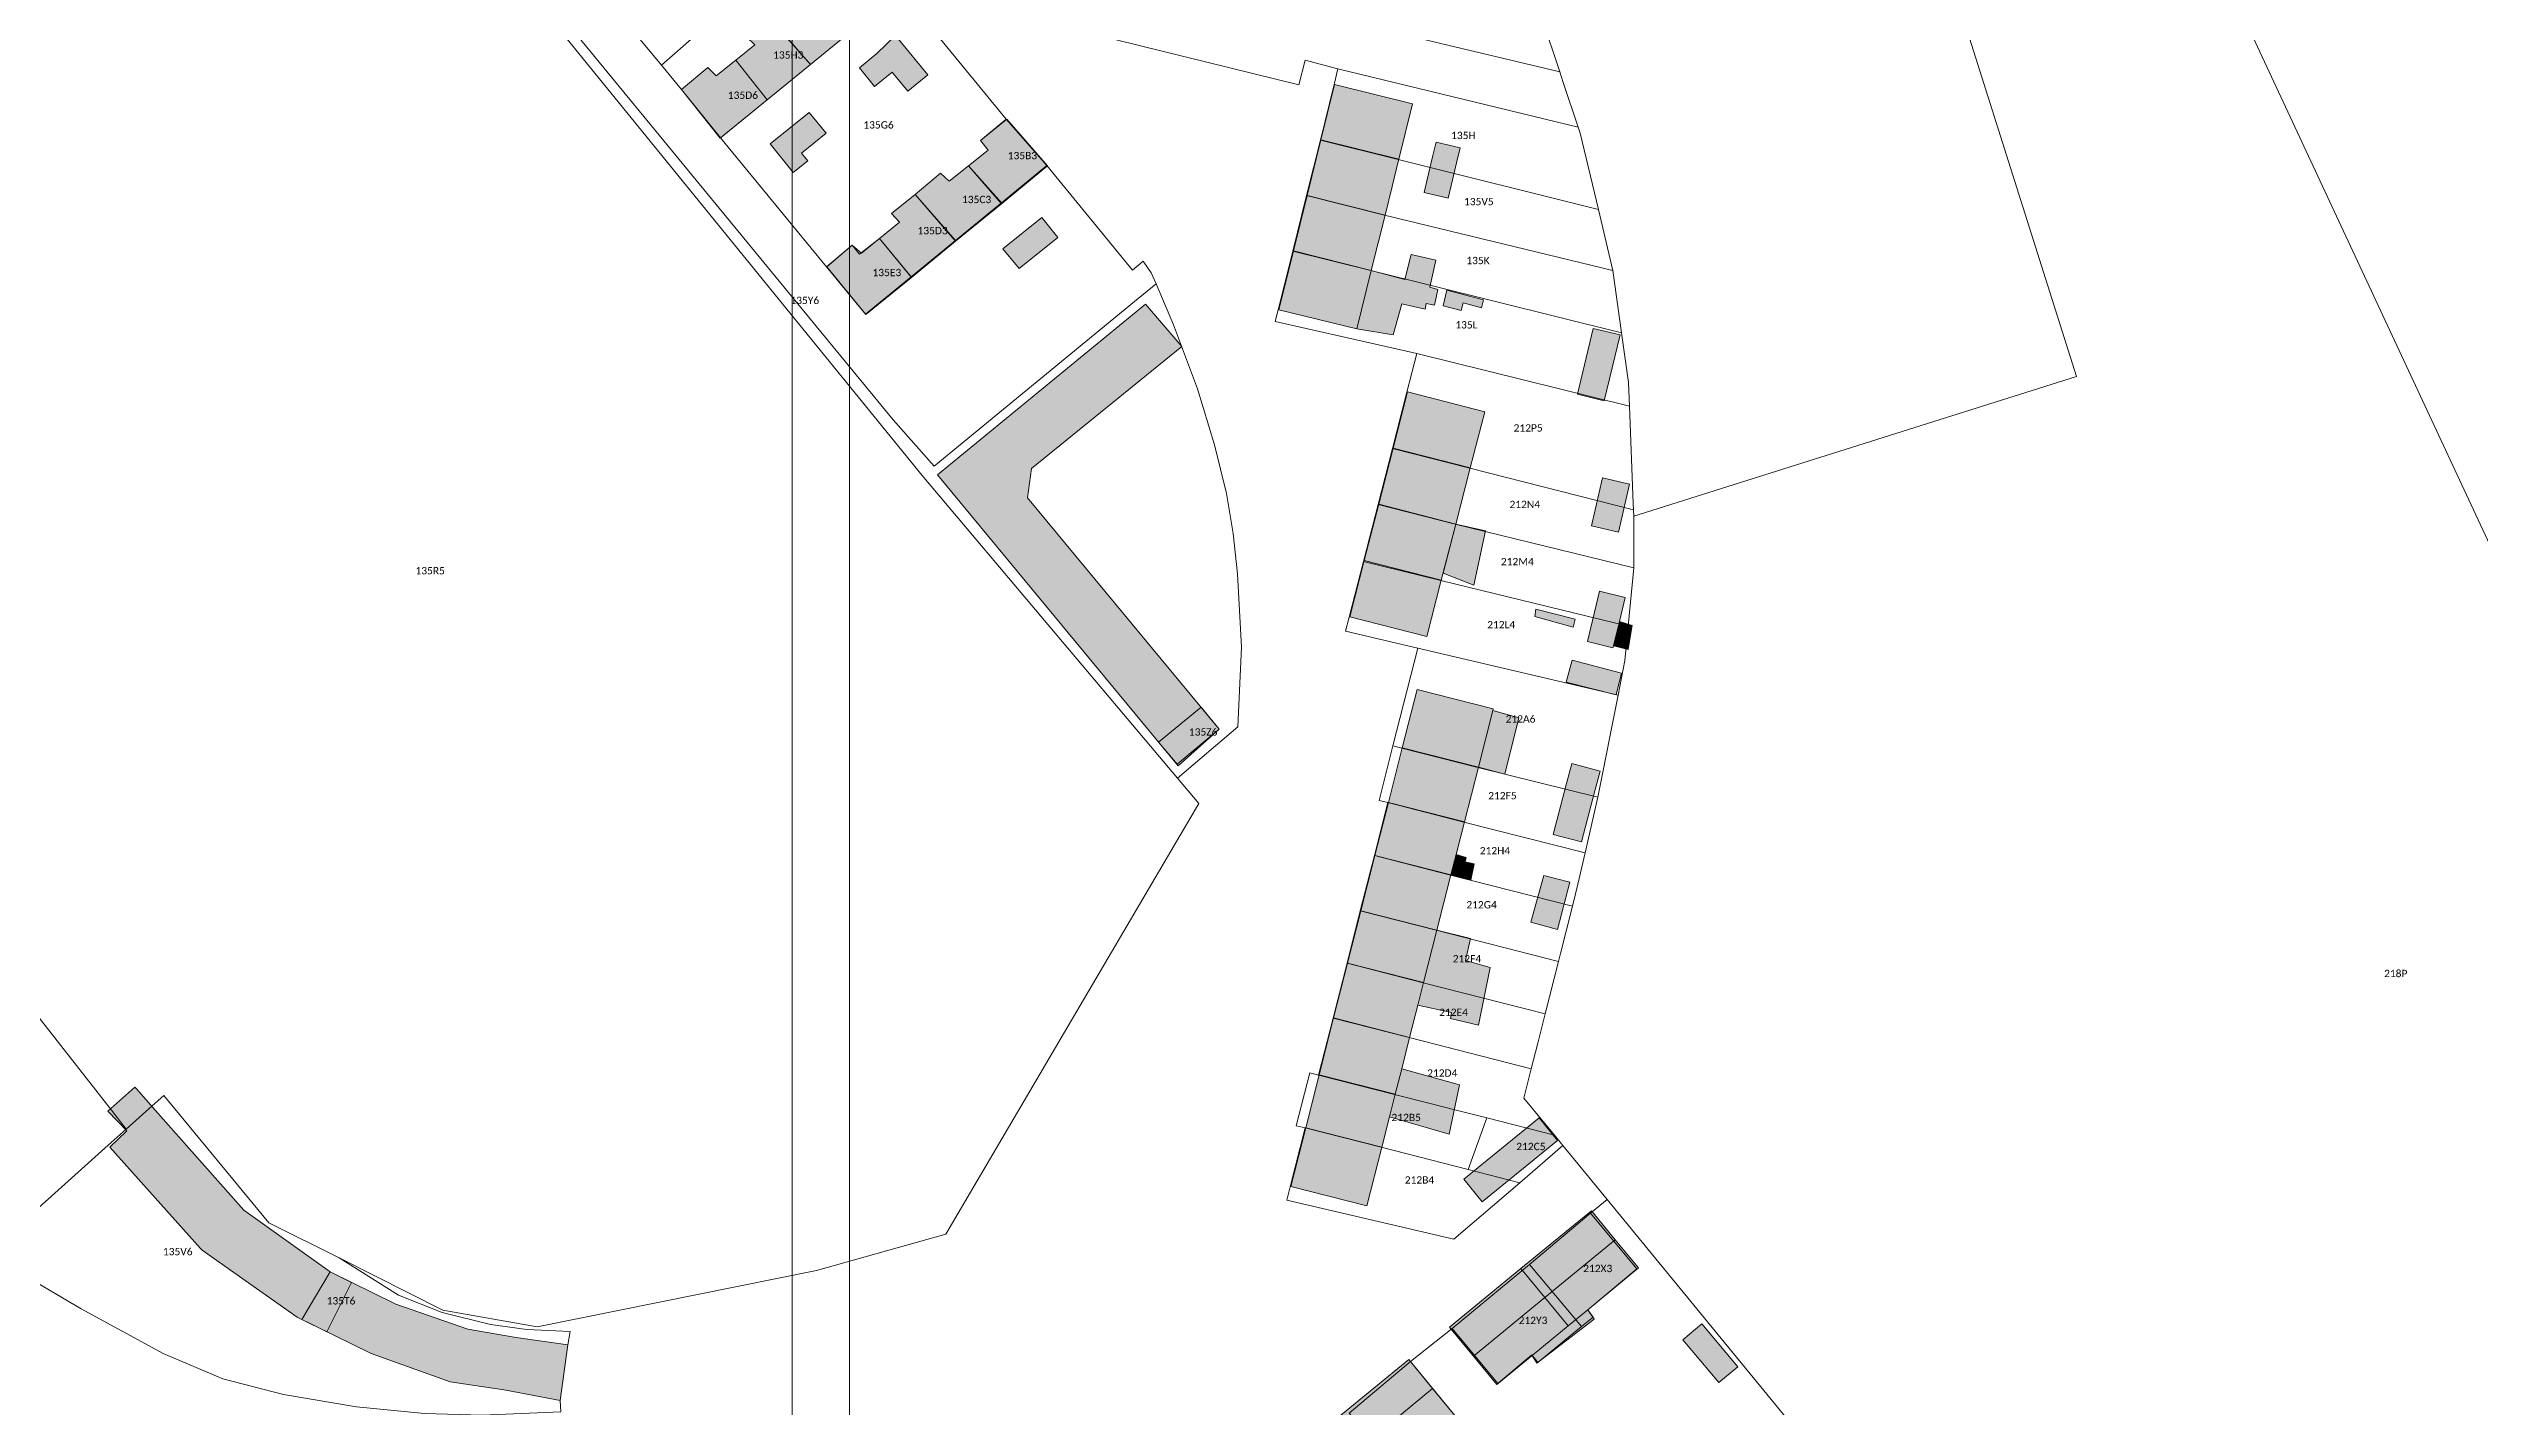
# Model space of a CAD drawing. Header units: metres. Extents: x 113120 to 240396, y 120329 to 242116.
# Drawn here: x 119902.2 to 120167.3, y 120799.1 to 120947.3 of the extents above; entities that cross this region are included whole.
import ezdxf

# ---------------------------------------------------------------- set-up
doc = ezdxf.new("R2010")
doc.units = ezdxf.units.M
doc.header["$LTSCALE"] = 3
doc.layers.get('0').update_dxf_attribs({"lineweight": 0})
for name, color, linetype, lineweight in [('Bpn_CaPa', 78, 'Continuous', 0), ('Bpn_ReBu', 4, 'Continuous', 0), ('Bpt_CaNu', 7, 'Continuous', 0), ('Hachure bâtiment', 11, 'Continuous', 0)]:
    doc.layers.add(name, color=color, linetype=linetype, lineweight=lineweight)
doc.styles.add('Legend', font='')
doc.styles.get('Legend').set_extended_font_data('Calibri')

msp = doc.modelspace()

# ---------------------------------------------------------------- hatches: boundary and pattern name
at = {"layer": 'Hachure bâtiment'}
h = msp.add_hatch(color=256, dxfattribs=at)
h.dxf.hatch_style = 1
h.paths.add_polyline_path([(119990.25, 120949.66), (119985.27, 120945.58), (119980.81, 120950.69), (119983.74, 120953.12), (119984.64, 120952.2), (119986.66, 120953.78)])
h = msp.add_hatch(color=256, dxfattribs=at)
h.dxf.hatch_style = 1
h.paths.add_polyline_path([(119985.27, 120945.58), (119980.56, 120941.72), (119977.13, 120946.06), (119979.19, 120947.72), (119978.29, 120948.6), (119980.81, 120950.69)])
h = msp.add_hatch(color=256, dxfattribs=at)
h.dxf.hatch_style = 1
h.paths.add_polyline_path([(119992.53, 120946.76), (119994.56, 120948.74), (119996.37, 120946.51), (119996.55, 120946.29), (119996.68, 120946.13), (119998.06, 120944.44), (119995.88, 120942.66), (119995.03, 120943.7), (119994.33, 120944.55), (119994.19, 120944.73), (119992.27, 120943.16), (119990.61, 120945.2)])
h = msp.add_hatch(color=256, dxfattribs=at)
h.dxf.hatch_style = 1
h.paths.add_polyline_path([(119980.56, 120941.72), (119975.42, 120937.52), (119971.22, 120942.83), (119974.07, 120945.23), (119974.97, 120944.32), (119977.13, 120946.06)])
h = msp.add_hatch(color=256, dxfattribs=at)
h.dxf.hatch_style = 1
h.paths.add_polyline_path([(120050.95, 120941.28), (120049.45, 120935.22), (120040.95, 120937.34), (120042.45, 120943.4)])
h = msp.add_hatch(color=256, dxfattribs=at)
h.dxf.hatch_style = 1
h.paths.add_polyline_path([(119986.97, 120938.07), (119984.29, 120935.9), (119984.97, 120935.07), (119983.4, 120933.8), (119980.89, 120936.92), (119982.92, 120938.56), (119985.12, 120940.33)])
h = msp.add_hatch(color=256, dxfattribs=at)
h.dxf.hatch_style = 1
h.paths.add_polyline_path([(120011.12, 120934.5), (120006.1, 120930.38), (120002.51, 120934.51), (120004.67, 120936.22), (120003.82, 120937.28), (120006.69, 120939.6)])
h = msp.add_hatch(color=256, dxfattribs=at)
h.dxf.hatch_style = 1
h.paths.add_polyline_path([(120049.45, 120935.22), (120049.39, 120934.97), (120048.72, 120932.25), (120047.95, 120929.12), (120039.45, 120931.28), (120040.95, 120937.34)])
h = msp.add_hatch(color=256, dxfattribs=at)
h.dxf.hatch_style = 1
h.paths.add_polyline_path([(120056.13, 120936.49), (120055.78, 120934.97), (120054.85, 120930.98), (120052.23, 120931.59), (120053.1, 120935.36), (120053.16, 120935.62), (120053.17, 120935.65), (120053.51, 120937.1)])
h = msp.add_hatch(color=256, dxfattribs=at)
h.dxf.hatch_style = 1
h.paths.add_polyline_path([(120006.1, 120930.38), (120001.11, 120926.3), (119996.68, 120931.4), (119999.47, 120933.7), (120000.39, 120932.82), (120002.51, 120934.51)])
h = msp.add_hatch(color=256, dxfattribs=at)
h.dxf.hatch_style = 1
h.paths.add_polyline_path([(120001.11, 120926.3), (119996.28, 120922.33), (119992.82, 120926.59), (119995, 120928.37), (119994.12, 120929.3), (119996.68, 120931.4)])
h = msp.add_hatch(color=256, dxfattribs=at)
h.dxf.hatch_style = 1
h.paths.add_polyline_path([(120047.95, 120929.12), (120046.45, 120923.07), (120037.95, 120925.23), (120039.45, 120931.28)])
h = msp.add_hatch(color=256, dxfattribs=at)
h.dxf.hatch_style = 1
h.paths.add_polyline_path([(120012.27, 120926.68), (120008.02, 120923.3), (120006.27, 120925.47), (120010.52, 120928.87)])
h = msp.add_hatch(color=256, dxfattribs=at)
h.dxf.hatch_style = 1
h.paths.add_polyline_path([(119996.28, 120922.33), (119991.32, 120918.27), (119987.07, 120923.5), (119989.84, 120925.87), (119990.84, 120924.98), (119992.82, 120926.59)])
h = msp.add_hatch(color=256, dxfattribs=at)
h.dxf.hatch_style = 1
h.paths.add_polyline_path([(120046.45, 120923.07), (120044.88, 120916.73), (120036.35, 120918.8), (120037.95, 120925.23)])
h = msp.add_hatch(color=256, dxfattribs=at)
h.dxf.hatch_style = 1
h.paths.add_polyline_path([(120053.5, 120924.23), (120052.82, 120921.28), (120053.7, 120921.03), (120053.34, 120919.32), (120052.45, 120919.48), (120052.34, 120918.88), (120049.79, 120919.45), (120048.82, 120916.05), (120044.88, 120916.73), (120046.45, 120923.07), (120050.1, 120922.12), (120050.79, 120924.83)])
h = msp.add_hatch(color=256, dxfattribs=at)
h.dxf.hatch_style = 1
h.paths.add_polyline_path([(120058.67, 120919.88), (120058.45, 120919.03), (120056.45, 120919.55), (120056.25, 120918.72), (120054.27, 120919.23), (120054.7, 120920.93)])
h = msp.add_hatch(color=256, dxfattribs=at)
h.dxf.hatch_style = 1
h.paths.add_polyline_path([(120025.79, 120914.78), (120009.37, 120901.48), (120008.94, 120898.28), (120029.87, 120873.03), (120025.37, 120869.03), (119999.14, 120900.78), (120021.82, 120919.42)])
h = msp.add_hatch(color=256, dxfattribs=at)
h.dxf.hatch_style = 1
h.paths.add_polyline_path([(120073.59, 120916.05), (120071.85, 120908.88), (120068.94, 120909.6), (120070.65, 120916.77)])
h = msp.add_hatch(color=256, dxfattribs=at)
h.dxf.hatch_style = 1
h.paths.add_polyline_path([(120058.82, 120907.68), (120057.24, 120901.55), (120048.83, 120903.7), (120050.4, 120909.83)])
h = msp.add_hatch(color=256, dxfattribs=at)
h.dxf.hatch_style = 1
h.paths.add_polyline_path([(120057.24, 120901.55), (120055.65, 120895.39), (120047.26, 120897.57), (120048.83, 120903.7)])
h = msp.add_hatch(color=256, dxfattribs=at)
h.dxf.hatch_style = 1
h.paths.add_polyline_path([(120074.62, 120899.77), (120073.42, 120894.52), (120070.45, 120895.22), (120071.67, 120900.45)])
h = msp.add_hatch(color=256, dxfattribs=at)
h.dxf.hatch_style = 1
h.paths.add_polyline_path([(120055.65, 120895.39), (120054.08, 120889.29), (120045.68, 120891.44), (120047.26, 120897.57)])
h = msp.add_hatch(color=256, dxfattribs=at)
h.dxf.hatch_style = 1
h.paths.add_polyline_path([(120055.65, 120895.39), (120058.9, 120894.68), (120057.62, 120888.73), (120054.28, 120890.04)])
h = msp.add_hatch(color=256, dxfattribs=at)
h.dxf.hatch_style = 1
h.paths.add_polyline_path([(120054.08, 120889.29), (120052.5, 120883.15), (120044.1, 120885.28), (120045.68, 120891.44)])
h = msp.add_hatch(color=256, dxfattribs=at)
h.dxf.hatch_style = 1
h.paths.add_polyline_path([(120074.15, 120887.4), (120073.51, 120884.8), (120072.85, 120882.12), (120072.8, 120881.92), (120070.02, 120882.6), (120071.35, 120888.08)])
h = msp.add_hatch(color=256, dxfattribs=at)
h.dxf.hatch_style = 1
h.paths.add_polyline_path([(120068.7, 120885.05), (120068.47, 120884.17), (120064.27, 120885.33), (120064.39, 120886.12)])
h = msp.add_hatch(color=256, dxfattribs=at)
h.dxf.hatch_style = 1
h.paths.add_polyline_path([(120074.9, 120884.35), (120074.47, 120881.72), (120072.85, 120882.12), (120073.51, 120884.8)])
h = msp.add_hatch(color=256, dxfattribs=at)
h.dxf.hatch_style = 1
h.paths.add_polyline_path([(120073.75, 120879.15), (120073.14, 120876.77), (120067.7, 120878.17), (120068.34, 120880.57)])
h = msp.add_hatch(color=256, dxfattribs=at)
h.dxf.hatch_style = 1
h.paths.add_polyline_path([(120059.75, 120875.25), (120059.71, 120875.08), (120058.13, 120868.87), (120049.83, 120870.98), (120051.45, 120877.37)])
h = msp.add_hatch(color=256, dxfattribs=at)
h.dxf.hatch_style = 1
h.paths.add_polyline_path([(120062.55, 120874.28), (120061.02, 120868.12), (120058.13, 120868.87), (120059.71, 120875.08)])
h = msp.add_hatch(color=256, dxfattribs=at)
h.dxf.hatch_style = 1
h.paths.add_polyline_path([(120058.13, 120868.87), (120056.62, 120862.92), (120048.32, 120865.04), (120049.83, 120870.98)])
h = msp.add_hatch(color=256, dxfattribs=at)
h.dxf.hatch_style = 1
h.paths.add_polyline_path([(120068.28, 120869.12), (120068.32, 120869.27), (120071.41, 120868.46), (120070.84, 120866.29), (120069.39, 120860.75), (120066.3, 120861.55), (120067.75, 120867.09), (120068.18, 120868.74)])
h = msp.add_hatch(color=256, dxfattribs=at)
h.dxf.hatch_style = 1
h.paths.add_polyline_path([(120056.62, 120862.92), (120055.71, 120859.37), (120055.14, 120857.14), (120046.85, 120859.25), (120048.32, 120865.04)])
h = msp.add_hatch(color=256, dxfattribs=at)
h.dxf.hatch_style = 1
h.paths.add_polyline_path([(120055.14, 120857.14), (120053.61, 120851.1), (120045.32, 120853.22), (120046.85, 120859.25)])
h = msp.add_hatch(color=256, dxfattribs=at)
h.dxf.hatch_style = 1
h.paths.add_polyline_path([(120056.79, 120859.03), (120056.7, 120858.57), (120057.67, 120858.35), (120057.3, 120856.55), (120055.14, 120857.14), (120055.71, 120859.37)])
h = msp.add_hatch(color=256, dxfattribs=at)
h.dxf.hatch_style = 1
h.paths.add_polyline_path([(120068.1, 120856.32), (120066.74, 120851.17), (120063.85, 120851.97), (120065.25, 120857.08)])
h = msp.add_hatch(color=256, dxfattribs=at)
h.dxf.hatch_style = 1
h.paths.add_polyline_path([(120053.61, 120851.1), (120052.15, 120845.38), (120043.86, 120847.5), (120045.32, 120853.22)])
h = msp.add_hatch(color=256, dxfattribs=at)
h.dxf.hatch_style = 1
h.paths.add_polyline_path([(120057.25, 120850.2), (120056.74, 120847.77), (120059.42, 120847.03), (120058.15, 120840.72), (120055.1, 120841.45), (120055.19, 120842.12), (120051.53, 120842.92), (120052.15, 120845.38), (120053.61, 120851.1)])
h = msp.add_hatch(color=256, dxfattribs=at)
h.dxf.hatch_style = 1
h.paths.add_polyline_path([(120052.15, 120845.38), (120051.53, 120842.92), (120050.63, 120839.4), (120042.34, 120841.52), (120043.86, 120847.5)])
h = msp.add_hatch(color=256, dxfattribs=at)
h.dxf.hatch_style = 1
h.paths.add_polyline_path([(120050.63, 120839.4), (120049.76, 120835.97), (120049.05, 120833.2), (120040.77, 120835.31), (120042.34, 120841.52)])
h = msp.add_hatch(color=256, dxfattribs=at)
h.dxf.hatch_style = 1
h.paths.add_polyline_path([(120049.05, 120833.2), (120048.42, 120830.72), (120047.58, 120827.42), (120039.3, 120829.53), (120040.77, 120835.31)])
h = msp.add_hatch(color=256, dxfattribs=at)
h.dxf.hatch_style = 1
h.paths.add_polyline_path([(120056.05, 120834.2), (120054.94, 120828.83), (120048.42, 120830.72), (120049.05, 120833.2), (120049.76, 120835.97)])
h = msp.add_hatch(color=256, dxfattribs=at)
h.dxf.hatch_style = 1
h.paths.add_polyline_path([(119911.78, 120833.75), (119913.55, 120831.76), (119923.47, 120820.53), (119932.87, 120813.82), (119940.04, 120810.27), (119947.89, 120807.57), (119953.19, 120806.63), (119958.79, 120805.84), (119957.97, 120799.78), (119952.04, 120800.9), (119951.82, 120800.93), (119945.99, 120801.8), (119937.37, 120804.9), (119929.3, 120808.86), (119918.92, 120816.17), (119918.74, 120816.37), (119908.84, 120827.42), (119910.69, 120829.18), (119908.64, 120831.33), (119911.57, 120833.98)])
h = msp.add_hatch(color=256, dxfattribs=at)
h.dxf.hatch_style = 1
h.paths.add_polyline_path([(120058.53, 120821.46), (120056.53, 120823.91), (120064.75, 120830.62), (120066.75, 120828.16)])
h = msp.add_hatch(color=256, dxfattribs=at)
h.dxf.hatch_style = 1
h.paths.add_polyline_path([(120047.58, 120827.42), (120045.95, 120821), (120037.67, 120823.12), (120039.3, 120829.53)])
h = msp.add_hatch(color=256, dxfattribs=at)
h.dxf.hatch_style = 1
h.paths.add_polyline_path([(120073.06, 120817.31), (120065.39, 120811), (120062.77, 120814.17), (120070.45, 120820.48)])
h = msp.add_hatch(color=256, dxfattribs=at)
h.dxf.hatch_style = 1
h.paths.add_polyline_path([(120075.59, 120814.23), (120070.05, 120809.68), (120067.92, 120807.92), (120065.39, 120811), (120073.06, 120817.31)])
h = msp.add_hatch(color=256, dxfattribs=at)
h.dxf.hatch_style = 1
h.paths.add_polyline_path([(120065.39, 120811), (120057.6, 120804.6), (120054.99, 120807.77), (120062.77, 120814.17)])
h = msp.add_hatch(color=256, dxfattribs=at)
h.dxf.hatch_style = 1
h.paths.add_polyline_path([(120067.92, 120807.92), (120063.99, 120804.69), (120060.14, 120801.52), (120057.6, 120804.6), (120065.39, 120811)])
h = msp.add_hatch(color=256, dxfattribs=at)
h.dxf.hatch_style = 1
h.paths.add_polyline_path([(120070.75, 120808.65), (120064.5, 120803.83), (120063.99, 120804.69), (120067.92, 120807.92), (120070.05, 120809.68)])
h = msp.add_hatch(color=256, dxfattribs=at)
h.dxf.hatch_style = 1
h.paths.add_polyline_path([(120086.42, 120803.45), (120084.35, 120801.72), (120080.44, 120806.38), (120082.5, 120808.12)])
h = msp.add_hatch(color=256, dxfattribs=at)
h.dxf.hatch_style = 1
h.paths.add_polyline_path([(120053.14, 120801.07), (120045.52, 120794.8), (120042.92, 120797.98), (120050.54, 120804.25)])
h = msp.add_hatch(color=256, dxfattribs=at)
h.dxf.hatch_style = 1
h.paths.add_polyline_path([(120055.75, 120797.9), (120050.35, 120793.45), (120048.13, 120791.61), (120045.52, 120794.8), (120053.14, 120801.07)])

# ---------------------------------------------------------------- linework, layer by layer
at = {"flags": 128}
for points in [[(119983.27, 120717.46), (120508.27, 120717.46), (120508.27, 121459.96), (119983.27, 121459.96)], [(119989.52, 120723.71), (120502.02, 120723.71), (120502.02, 121453.71), (119989.52, 121453.71)]]:
    msp.add_lwpolyline(points, close=True, dxfattribs=at)
at = {"layer": 'Bpn_CaPa'}
for points in [[(120088.64, 121064.33), (120105.52, 121070.2), (120132.29, 121072.98), (120145.42, 121057.71), (120158.84, 121037.83), (120170.36, 121017.56), (120182.45, 120992.3), (120225.99, 120895.01), (120175.81, 120877.4), (120088.64, 121064.33)], [(119911.69, 120981.02), (119913.7, 120973.21), (119934.3, 120978.42), (119997.46, 120900.7), (120025.3, 120867.68), (120027.63, 120864.91), (120000.03, 120817.92), (119985.92, 120813.96), (119955.46, 120807.79), (119945.18, 120809.63), (119933.85, 120815.32), (119926.2, 120819.16), (119914.73, 120833.05), (119913.48, 120831.93), (119910.65, 120829.39), (119909.04, 120831.44), (119856.74, 120898.16), (119871.38, 120950.94), (119874.16, 120960.91), (119888.87, 120972.76), (119887.45, 120974.52), (119911.69, 120981.02)], [(119994.3, 120906.79), (119998.76, 120901.74), (120020.62, 120919.72), (120022.98, 120921.65), (120024.89, 120917.15), (120027.48, 120910.16), (120029.36, 120904.08), (120030.67, 120898.76), (120031.37, 120894.38), (120031.87, 120889.97), (120032.29, 120881.97), (120031.9, 120873.3), (120025.3, 120867.68), (119997.46, 120900.7), (119934.3, 120978.42), (119934.73, 120978.77), (119933.89, 120979.83), (119934.13, 120980.07), (119938.05, 120975.29), (119994.3, 120906.79)], [(119969.03, 120945.48), (119959.51, 120956.99), (119964.56, 120961.2), (119969.38, 120965.14), (119974.24, 120969.12), (119979.34, 120973.29), (119988.1, 120962.25), (119969.03, 120945.48)], [(119986.66, 120953.78), (119984.64, 120952.2), (119983.74, 120953.12), (119980.76, 120950.65), (119978.29, 120948.6), (119979.19, 120947.72), (119977.13, 120946.06), (119974.97, 120944.32), (119974.07, 120945.23), (119971.19, 120942.84), (119969.03, 120945.48), (119988.1, 120962.25), (119990.75, 120959.01), (119987.9, 120956.57), (119988.87, 120955.5), (119986.66, 120953.78)], [(120021.93, 120962.01), (120030.3, 120960.01), (120064.43, 120951.85), (120065.01, 120950.73), (120067, 120944.78), (120028.82, 120953.9), (120020.47, 120955.9), (120021.93, 120962.01)], [(120042.81, 120945.08), (120039.23, 120946.05), (120038.55, 120943.35), (120018.63, 120948.27), (120018.92, 120949.46), (120020.47, 120955.9), (120028.82, 120953.9), (120067, 120944.78), (120067.39, 120943.61), (120069.02, 120938.72), (120042.81, 120945.08)], [(119985.27, 120945.58), (119990.25, 120949.66), (119995.13, 120953.66), (120006.62, 120939.61), (120003.82, 120937.28), (120004.67, 120936.22), (120002.52, 120934.51), (120000.39, 120932.82), (119999.47, 120933.7), (119996.68, 120931.4), (119994.12, 120929.3), (119995, 120928.37), (119992.82, 120926.59), (119990.64, 120924.86), (119989.84, 120925.87), (119987.04, 120923.49), (119975.47, 120937.56), (119980.56, 120941.72), (119985.27, 120945.58)], [(119985.27, 120945.58), (119980.76, 120950.65), (119983.74, 120953.12), (119984.64, 120952.2), (119986.66, 120953.78), (119990.25, 120949.66), (119985.27, 120945.58)], [(119985.27, 120945.58), (119980.56, 120941.72), (119977.13, 120946.06), (119979.19, 120947.72), (119978.29, 120948.6), (119980.76, 120950.65), (119985.27, 120945.58)], [(119971.19, 120942.84), (119974.07, 120945.23), (119974.97, 120944.32), (119977.13, 120946.06), (119980.56, 120941.72), (119975.47, 120937.56), (119971.19, 120942.84)], [(120071.22, 120929.76), (120049.39, 120935.2), (120040.89, 120937.32), (120042.39, 120943.38), (120042.81, 120945.08), (120069.02, 120938.72), (120069.23, 120938.09), (120071.22, 120929.76)], [(120002.52, 120934.51), (120004.67, 120936.22), (120003.82, 120937.28), (120006.62, 120939.61), (120011.06, 120934.55), (120006.11, 120930.47), (120002.52, 120934.51)], [(120071.22, 120929.76), (120072.81, 120923.07), (120047.89, 120929.14), (120039.38, 120931.26), (120040.89, 120937.32), (120049.39, 120935.2), (120071.22, 120929.76)], [(119996.68, 120931.4), (119999.47, 120933.7), (120000.39, 120932.82), (120002.52, 120934.51), (120006.11, 120930.47), (120001.09, 120926.36), (119996.68, 120931.4)], [(119996.25, 120922.4), (119992.82, 120926.59), (119995, 120928.37), (119994.12, 120929.3), (119996.68, 120931.4), (120001.09, 120926.36), (119996.25, 120922.4)], [(120073.75, 120916.27), (120046.39, 120923.08), (120037.88, 120925.2), (120039.38, 120931.26), (120047.89, 120929.14), (120072.81, 120923.07), (120073.75, 120916.27)], [(119996.25, 120922.4), (119991.26, 120918.33), (119987.04, 120923.49), (119989.84, 120925.87), (119990.64, 120924.86), (119992.82, 120926.59), (119996.25, 120922.4)], [(120074.6, 120908.29), (120051.41, 120914.03), (120035.97, 120917.52), (120036.29, 120918.78), (120037.88, 120925.2), (120046.39, 120923.08), (120073.75, 120916.27), (120074.5, 120910.87), (120074.6, 120908.29)], [(120074.6, 120908.29), (120075.02, 120897.65), (120075.05, 120896.97), (120057.18, 120901.53), (120048.76, 120903.68), (120050.34, 120909.81), (120051.41, 120914.03), (120074.6, 120908.29)], [(120075.08, 120896.26), (120075.09, 120890.63), (120055.6, 120895.4), (120047.19, 120897.55), (120048.76, 120903.68), (120057.18, 120901.53), (120075.05, 120896.97), (120075.08, 120896.26)], [(120074.48, 120884.29), (120054.02, 120889.27), (120045.59, 120891.32), (120047.19, 120897.55), (120055.6, 120895.4), (120075.09, 120890.63), (120074.48, 120884.29)], [(120074.48, 120884.29), (120074.12, 120880.52), (120073.36, 120876.75), (120051.51, 120881.89), (120043.65, 120883.73), (120044.04, 120885.26), (120045.59, 120891.32), (120054.02, 120889.27), (120074.48, 120884.29)], [(120051.51, 120881.89), (120073.36, 120876.75), (120071.14, 120865.6), (120058.06, 120868.84), (120049.77, 120870.96), (120048.8, 120871.21), (120051.51, 120881.89)], [(120023.23, 120871.62), (120025.27, 120869.22), (120029.87, 120873.03), (120027.88, 120875.43), (120023.23, 120871.62)], [(120023.23, 120871.62), (120027.88, 120875.43), (120029.87, 120873.03), (120025.27, 120869.22), (120023.23, 120871.62)], [(120069.77, 120859.53), (120056.55, 120862.9), (120048.26, 120865.02), (120047.29, 120865.26), (120048.8, 120871.21), (120049.77, 120870.96), (120058.06, 120868.84), (120071.14, 120865.6), (120069.77, 120859.53)], [(120069.77, 120859.53), (120068.99, 120856.1), (120068.39, 120853.72), (120055.08, 120857.11), (120046.78, 120859.23), (120048.26, 120865.02), (120056.55, 120862.9), (120069.77, 120859.53)], [(120046.78, 120859.23), (120055.08, 120857.11), (120068.39, 120853.72), (120067.08, 120848.54), (120066.86, 120847.68), (120053.54, 120851.08), (120045.25, 120853.19), (120046.78, 120859.23)], [(120065.42, 120841.96), (120052.09, 120845.36), (120043.8, 120847.48), (120045.25, 120853.19), (120053.54, 120851.08), (120066.86, 120847.68), (120065.42, 120841.96)], [(120042.28, 120841.49), (120043.8, 120847.48), (120052.09, 120845.36), (120065.42, 120841.96), (120064.61, 120838.76), (120063.9, 120835.98), (120050.57, 120839.38), (120042.28, 120841.49)], [(120042.28, 120841.49), (120050.57, 120839.38), (120063.9, 120835.98), (120063.1, 120832.78), (120066.42, 120828.73), (120059.04, 120830.61), (120055.57, 120831.5), (120052.88, 120832.18), (120048.99, 120833.17), (120040.7, 120835.29), (120042.28, 120841.49)], [(120059.04, 120830.61), (120057.03, 120824.97), (120047.52, 120827.4), (120039.23, 120829.51), (120038.27, 120829.76), (120039.73, 120835.53), (120040.7, 120835.29), (120048.99, 120833.17), (120052.88, 120832.18), (120055.57, 120831.5), (120059.04, 120830.61)], [(119910.65, 120829.39), (119913.48, 120831.93), (119914.73, 120833.05), (119926.2, 120819.16), (119933.85, 120815.32), (119940.34, 120811.27), (119945.11, 120809.37), (119950.36, 120808.05), (119954.34, 120807.51), (119959.06, 120807.31), (119958.82, 120805.83), (119957.97, 120799.78), (119958.05, 120798.54), (119949.46, 120798.17), (119943.17, 120798.36), (119935.77, 120799.06), (119927.81, 120800.43), (119921.17, 120802.14), (119914.66, 120804.88), (119905.71, 120809.77), (119897.39, 120814.69), (119895.59, 120815.89), (119908.67, 120827.62), (119910.65, 120829.39)], [(120062.64, 120823.54), (120057.03, 120824.97), (120059.04, 120830.61), (120066.42, 120828.73), (120067.35, 120827.6), (120062.64, 120823.54)], [(120062.64, 120823.54), (120055.45, 120817.36), (120037.24, 120821.64), (120037.6, 120823.1), (120039.23, 120829.51), (120047.52, 120827.4), (120057.03, 120824.97), (120062.64, 120823.54)], [(120070.36, 120820.22), (120075.41, 120814.12), (120070.05, 120809.68), (120070.64, 120808.88), (120069.39, 120807.85), (120063.71, 120814.6), (120070.36, 120820.22)], [(119935.2, 120812.66), (119932.53, 120807.27), (119929.8, 120808.61), (119932.87, 120813.82), (119935.2, 120812.66)], [(119935.2, 120812.66), (119932.87, 120813.82), (119929.8, 120808.61), (119932.53, 120807.27), (119935.2, 120812.66)], [(120055.28, 120807.62), (120063.71, 120814.6), (120069.39, 120807.85), (120064.63, 120803.92), (120063.96, 120804.75), (120060.25, 120801.61), (120055.28, 120807.62)], [(120049.72, 120791.63), (120044.05, 120798.38), (120050.72, 120804.02), (120055.75, 120797.9), (120050.35, 120793.45), (120050.97, 120792.66), (120049.72, 120791.63)]]:
    msp.add_lwpolyline(points, close=True, dxfattribs=at)
for points in [[(120250.74, 120839.71), (120127.92, 120753.73), (120072.17, 120821.72), (120067.35, 120827.6), (120066.42, 120828.73), (120063.1, 120832.78), (120063.9, 120835.98), (120064.61, 120838.76), (120065.42, 120841.96), (120066.86, 120847.68), (120067.08, 120848.54), (120068.39, 120853.72), (120068.99, 120856.1), (120069.77, 120859.53), (120071.14, 120865.6), (120073.36, 120876.75), (120074.12, 120880.52), (120074.48, 120884.29), (120074.48, 120884.29), (120075.09, 120890.63), (120075.08, 120896.26), (120123.37, 120911.53), (120075.33, 121063.51)], [(120075.33, 121063.51), (120123.37, 120911.53), (120075.08, 120896.26), (120075.05, 120896.97), (120075.02, 120897.65), (120074.6, 120908.29), (120074.5, 120910.87), (120073.75, 120916.27), (120072.81, 120923.07), (120071.22, 120929.76), (120069.23, 120938.09), (120069.02, 120938.72), (120067.39, 120943.61), (120067, 120944.78), (120065.01, 120950.73)], [(120088.64, 121064.33), (120175.81, 120877.4)], [(119959.51, 120956.99), (119969.03, 120945.48), (119971.19, 120942.84), (119975.47, 120937.56), (119987.04, 120923.49), (119991.26, 120918.33), (119996.25, 120922.4), (120001.09, 120926.36), (120006.11, 120930.47), (120011.06, 120934.55), (120020.4, 120923.12), (120021.56, 120924.09), (120022.45, 120922.84), (120022.98, 120921.65), (120020.62, 120919.72), (119998.76, 120901.74), (119994.3, 120906.79), (119938.05, 120975.29)], [(119856.74, 120898.16), (119909.04, 120831.44), (119910.65, 120829.39), (119908.67, 120827.62), (119895.59, 120815.89)], [(120055.75, 120797.9), (120050.72, 120804.02), (120055.28, 120807.62), (120060.25, 120801.61), (120063.96, 120804.75), (120064.63, 120803.92), (120069.39, 120807.85), (120070.64, 120808.88), (120070.05, 120809.68), (120075.41, 120814.12), (120070.36, 120820.22), (120072.17, 120821.72), (120127.92, 120753.73)]]:
    msp.add_lwpolyline(points, dxfattribs=at)
at = {"layer": 'Bpn_ReBu'}
for points in [[(119990.25, 120949.66), (119985.27, 120945.58), (119980.81, 120950.69), (119983.74, 120953.12), (119984.64, 120952.2), (119986.66, 120953.78), (119990.25, 120949.66)], [(119985.27, 120945.58), (119980.56, 120941.72), (119977.13, 120946.06), (119979.19, 120947.72), (119978.29, 120948.6), (119980.81, 120950.69), (119985.27, 120945.58)], [(119992.53, 120946.76), (119994.56, 120948.74), (119996.37, 120946.51), (119996.55, 120946.29), (119996.68, 120946.13), (119998.06, 120944.44), (119995.88, 120942.66), (119995.03, 120943.7), (119994.33, 120944.55), (119994.19, 120944.73), (119992.27, 120943.16), (119990.61, 120945.2), (119992.53, 120946.76)], [(119980.56, 120941.72), (119975.42, 120937.52), (119971.22, 120942.83), (119974.07, 120945.23), (119974.97, 120944.32), (119977.13, 120946.06), (119980.56, 120941.72)], [(120050.95, 120941.28), (120049.45, 120935.22), (120040.95, 120937.34), (120042.45, 120943.4), (120050.95, 120941.28)], [(119986.97, 120938.07), (119984.29, 120935.9), (119984.97, 120935.07), (119983.4, 120933.8), (119980.89, 120936.92), (119982.92, 120938.56), (119985.12, 120940.33), (119986.97, 120938.07)], [(120011.12, 120934.5), (120006.1, 120930.38), (120002.51, 120934.51), (120004.67, 120936.22), (120003.82, 120937.28), (120006.69, 120939.6), (120011.12, 120934.5)], [(120049.45, 120935.22), (120049.39, 120934.97), (120048.72, 120932.25), (120047.95, 120929.12), (120039.45, 120931.28), (120040.95, 120937.34), (120049.45, 120935.22)], [(120056.13, 120936.49), (120055.78, 120934.97), (120054.85, 120930.98), (120052.23, 120931.59), (120053.1, 120935.36), (120053.16, 120935.62), (120053.17, 120935.65), (120053.51, 120937.1), (120056.13, 120936.49)], [(120006.1, 120930.38), (120001.11, 120926.3), (119996.68, 120931.4), (119999.47, 120933.7), (120000.39, 120932.82), (120002.51, 120934.51), (120006.1, 120930.38)], [(120001.11, 120926.3), (119996.28, 120922.33), (119992.82, 120926.59), (119995, 120928.37), (119994.12, 120929.3), (119996.68, 120931.4), (120001.11, 120926.3)], [(120047.95, 120929.12), (120046.45, 120923.07), (120037.95, 120925.23), (120039.45, 120931.28), (120047.95, 120929.12)], [(120012.27, 120926.68), (120008.02, 120923.3), (120006.27, 120925.47), (120010.52, 120928.87), (120012.27, 120926.68)], [(119996.28, 120922.33), (119991.32, 120918.27), (119987.07, 120923.5), (119989.84, 120925.87), (119990.84, 120924.98), (119992.82, 120926.59), (119996.28, 120922.33)], [(120046.45, 120923.07), (120044.88, 120916.73), (120036.35, 120918.8), (120037.95, 120925.23), (120046.45, 120923.07)], [(120053.5, 120924.23), (120052.82, 120921.28), (120053.7, 120921.03), (120053.34, 120919.32), (120052.45, 120919.48), (120052.34, 120918.88), (120049.79, 120919.45), (120048.82, 120916.05), (120044.88, 120916.73), (120046.45, 120923.07), (120050.1, 120922.12), (120050.79, 120924.83), (120053.5, 120924.23)], [(120058.67, 120919.88), (120058.45, 120919.03), (120056.45, 120919.55), (120056.25, 120918.72), (120054.27, 120919.23), (120054.7, 120920.93), (120058.67, 120919.88)], [(120025.79, 120914.78), (120009.37, 120901.48), (120008.94, 120898.28), (120029.87, 120873.03), (120025.37, 120869.03), (119999.14, 120900.78), (120021.82, 120919.42), (120025.79, 120914.78)], [(120073.59, 120916.05), (120071.85, 120908.88), (120068.94, 120909.6), (120070.65, 120916.77), (120073.59, 120916.05)], [(120058.82, 120907.68), (120057.24, 120901.55), (120048.83, 120903.7), (120050.4, 120909.83), (120058.82, 120907.68)], [(120057.24, 120901.55), (120055.65, 120895.39), (120047.26, 120897.57), (120048.83, 120903.7), (120057.24, 120901.55)], [(120074.62, 120899.77), (120073.42, 120894.52), (120070.45, 120895.22), (120071.67, 120900.45), (120074.62, 120899.77)], [(120055.65, 120895.39), (120054.08, 120889.29), (120045.68, 120891.44), (120047.26, 120897.57), (120055.65, 120895.39)], [(120055.65, 120895.39), (120058.9, 120894.68), (120057.62, 120888.73), (120054.28, 120890.04), (120055.65, 120895.39)], [(120054.08, 120889.29), (120052.5, 120883.15), (120044.1, 120885.28), (120045.68, 120891.44), (120054.08, 120889.29)], [(120074.15, 120887.4), (120073.51, 120884.8), (120072.85, 120882.12), (120072.8, 120881.92), (120070.02, 120882.6), (120071.35, 120888.08), (120074.15, 120887.4)], [(120068.7, 120885.05), (120068.47, 120884.17), (120064.27, 120885.33), (120064.39, 120886.12), (120068.7, 120885.05)], [(120074.9, 120884.35), (120074.47, 120881.72), (120072.85, 120882.12), (120073.51, 120884.8), (120074.9, 120884.35)], [(120073.75, 120879.15), (120073.14, 120876.77), (120067.7, 120878.17), (120068.34, 120880.57), (120073.75, 120879.15)], [(120059.75, 120875.25), (120059.71, 120875.08), (120058.13, 120868.87), (120049.83, 120870.98), (120051.45, 120877.37), (120059.75, 120875.25)], [(120062.55, 120874.28), (120061.02, 120868.12), (120058.13, 120868.87), (120059.71, 120875.08), (120062.55, 120874.28)], [(120058.13, 120868.87), (120056.62, 120862.92), (120048.32, 120865.04), (120049.83, 120870.98), (120058.13, 120868.87)], [(120068.28, 120869.12), (120068.32, 120869.27), (120071.41, 120868.46), (120070.84, 120866.29), (120069.39, 120860.75), (120066.3, 120861.55), (120067.75, 120867.09), (120068.18, 120868.74), (120068.28, 120869.12)], [(120056.62, 120862.92), (120055.71, 120859.37), (120055.14, 120857.14), (120046.85, 120859.25), (120048.32, 120865.04), (120056.62, 120862.92)], [(120055.14, 120857.14), (120053.61, 120851.1), (120045.32, 120853.22), (120046.85, 120859.25), (120055.14, 120857.14)], [(120056.79, 120859.03), (120056.7, 120858.57), (120057.67, 120858.35), (120057.3, 120856.55), (120055.14, 120857.14), (120055.71, 120859.37), (120056.79, 120859.03)], [(120068.1, 120856.32), (120066.74, 120851.17), (120063.85, 120851.97), (120065.25, 120857.08), (120068.1, 120856.32)], [(120053.61, 120851.1), (120052.15, 120845.38), (120043.86, 120847.5), (120045.32, 120853.22), (120053.61, 120851.1)], [(120057.25, 120850.2), (120056.74, 120847.77), (120059.42, 120847.03), (120058.15, 120840.72), (120055.1, 120841.45), (120055.19, 120842.12), (120051.53, 120842.92), (120052.15, 120845.38), (120053.61, 120851.1), (120057.25, 120850.2)], [(120052.15, 120845.38), (120051.53, 120842.92), (120050.63, 120839.4), (120042.34, 120841.52), (120043.86, 120847.5), (120052.15, 120845.38)], [(120050.63, 120839.4), (120049.76, 120835.97), (120049.05, 120833.2), (120040.77, 120835.31), (120042.34, 120841.52), (120050.63, 120839.4)], [(120049.05, 120833.2), (120048.42, 120830.72), (120047.58, 120827.42), (120039.3, 120829.53), (120040.77, 120835.31), (120049.05, 120833.2)], [(120056.05, 120834.2), (120054.94, 120828.83), (120048.42, 120830.72), (120049.05, 120833.2), (120049.76, 120835.97), (120056.05, 120834.2)], [(119911.78, 120833.75), (119913.55, 120831.76), (119923.47, 120820.53), (119932.87, 120813.82), (119940.04, 120810.27), (119947.89, 120807.57), (119953.19, 120806.63), (119958.79, 120805.84), (119957.97, 120799.78), (119952.04, 120800.9), (119951.82, 120800.93), (119945.99, 120801.8), (119937.37, 120804.9), (119929.3, 120808.86), (119918.92, 120816.17), (119918.74, 120816.37), (119908.84, 120827.42), (119910.69, 120829.18), (119908.64, 120831.33), (119911.57, 120833.98), (119911.78, 120833.75)], [(120058.53, 120821.46), (120056.53, 120823.91), (120064.75, 120830.62), (120066.75, 120828.16), (120058.53, 120821.46)], [(120047.58, 120827.42), (120045.95, 120821), (120037.67, 120823.12), (120039.3, 120829.53), (120047.58, 120827.42)], [(120073.06, 120817.31), (120065.39, 120811), (120062.77, 120814.17), (120070.45, 120820.48), (120073.06, 120817.31)], [(120075.59, 120814.23), (120070.05, 120809.68), (120067.92, 120807.92), (120065.39, 120811), (120073.06, 120817.31), (120075.59, 120814.23)], [(120065.39, 120811), (120057.6, 120804.6), (120054.99, 120807.77), (120062.77, 120814.17), (120065.39, 120811)], [(120067.92, 120807.92), (120063.99, 120804.69), (120060.14, 120801.52), (120057.6, 120804.6), (120065.39, 120811), (120067.92, 120807.92)], [(120070.75, 120808.65), (120064.5, 120803.83), (120063.99, 120804.69), (120067.92, 120807.92), (120070.05, 120809.68), (120070.75, 120808.65)], [(120086.42, 120803.45), (120084.35, 120801.72), (120080.44, 120806.38), (120082.5, 120808.12), (120086.42, 120803.45)], [(120053.14, 120801.07), (120045.52, 120794.8), (120042.92, 120797.98), (120050.54, 120804.25), (120053.14, 120801.07)], [(120055.75, 120797.9), (120050.35, 120793.45), (120048.13, 120791.61), (120045.52, 120794.8), (120053.14, 120801.07), (120055.75, 120797.9)]]:
    msp.add_lwpolyline(points, close=True, dxfattribs=at)

# ---------------------------------------------------------------- texts
at = {"layer": 'Bpt_CaNu', "char_height": 0.8, "attachment_point": 7, "style": 'Legend'}
for s, insert in [('135H3', (119981.2, 120946.2)), ('135D6', (119976.26, 120941.81)), ('135G6', (119991.04, 120938.57)), ('135B3', (120006.79, 120935.22)), ('135H', (120055.15, 120937.42)), ('135C3', (120001.8, 120930.43)), ('135V5', (120056.56, 120930.2)), ('135D3', (119996.95, 120927.03)), ('135E3', (119992.04, 120922.46)), ('135K', (120056.81, 120923.77)), ('135Y6', (119983.09, 120919.42)), ('135L', (120055.61, 120916.75)), ('212P5', (120061.97, 120905.5)), ('212N4', (120061.52, 120897.16)), ('135R5', (119942.19, 120889.92)), ('212M4', (120060.58, 120890.92)), ('212L4', (120059.09, 120884.04)), ('135Z6', (120026.55, 120872.32)), ('212A6', (120061.1, 120873.74)), ('212F5', (120059.2, 120865.37)), ('212H4', (120058.28, 120859.37)), ('212G4', (120056.82, 120853.46)), ('212F4', (120055.33, 120847.58)), ('218P', (120156.92, 120845.96)), ('212E4', (120053.85, 120841.73)), ('212D4', (120052.54, 120835.11)), ('212B5', (120048.65, 120830.25)), ('212C5', (120062.26, 120827.08)), ('212B4', (120050.1, 120823.44)), ('135V6', (119914.64, 120815.61)), ('212X3', (120069.56, 120813.77)), ('135T6', (119932.5, 120810.24)), ('212Y3', (120062.52, 120808.1))]:
    msp.add_mtext(s, dxfattribs=dict(at, insert=insert))

doc.saveas('drawing.dxf')
